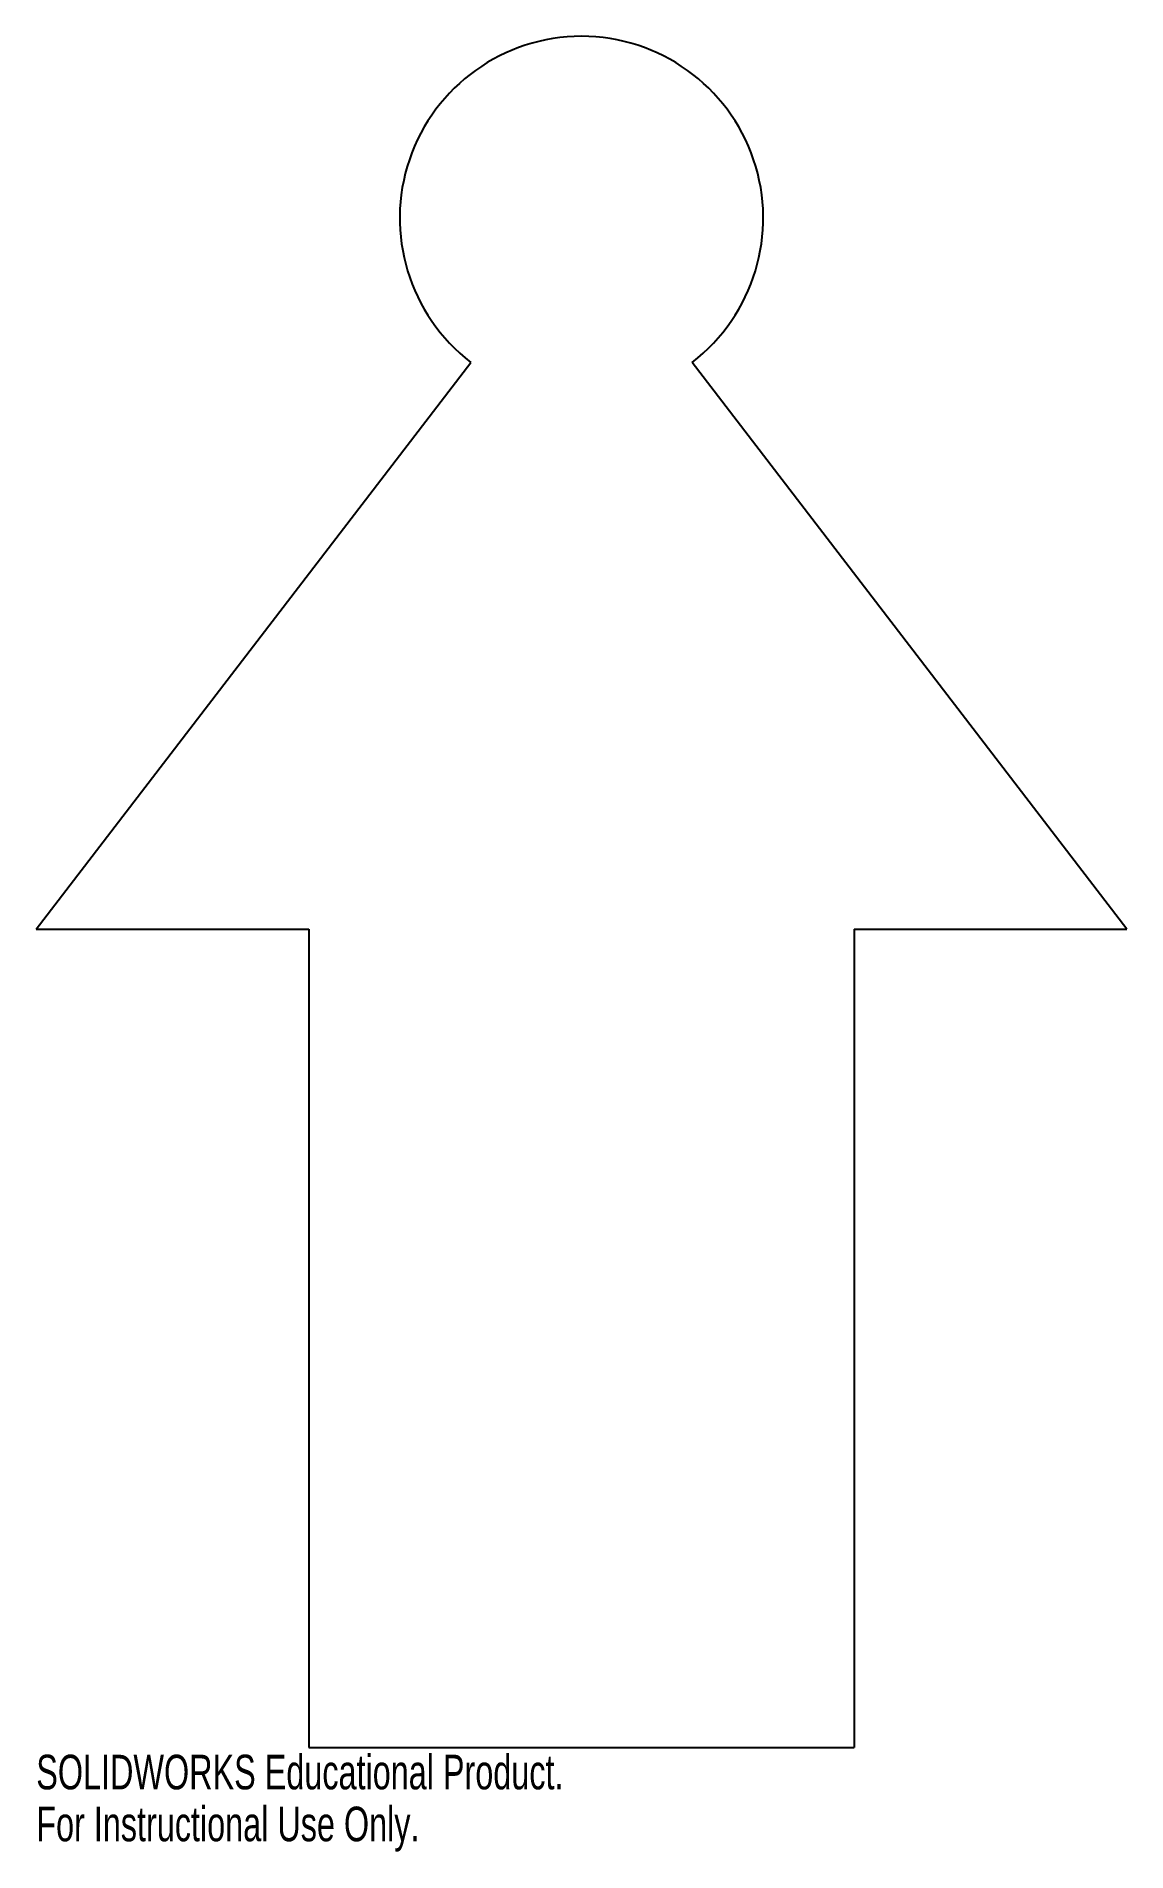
# Model space of a CAD drawing. Header units: inches. Extents: x -3 to 3, y -2.82 to 7.16.
import ezdxf

# ---------------------------------------------------------------- set-up
doc = ezdxf.new("R2010")
doc.units = ezdxf.units.IN
doc.header["$MEASUREMENT"] = 0
doc.styles.add('SLDTEXTSTYLE0', font='TXT', dxfattribs={"width": 0.7})

msp = doc.modelspace()

# ---------------------------------------------------------------- linework, layer by layer
at = {"color": 7, "linetype": 'Continuous', "lineweight": 25}
for p, q in [((-3, 2.25), (-0.6088, 5.3663)), ((3, 2.25), (0.6088, 5.3663)), ((-3, 2.25), (-1.5, 2.25)), ((-1.5, 2.25), (-1.5, -2.25)), ((1.5, 2.25), (1.5, -2.25)), ((1.5, 2.25), (3, 2.25)), ((-1.5, -2.25), (1.5, -2.25))]:
    msp.add_line(p, q, dxfattribs=at)
msp.add_arc((0, 6.1597), 1, 307.5, 232.5, dxfattribs=at)

# ---------------------------------------------------------------- texts
at = {"color": 7, "linetype": 'Continuous', "char_height": 0.1903, "attachment_point": 1, "style": 'SLDTEXTSTYLE0'}
for s, insert in [('SOLIDWORKS Educational Product.', (-3, -2.2901)), ('For Instructional Use Only.', (-3, -2.5756))]:
    msp.add_mtext(s, dxfattribs=dict(at, insert=insert))

doc.saveas('drawing.dxf')
